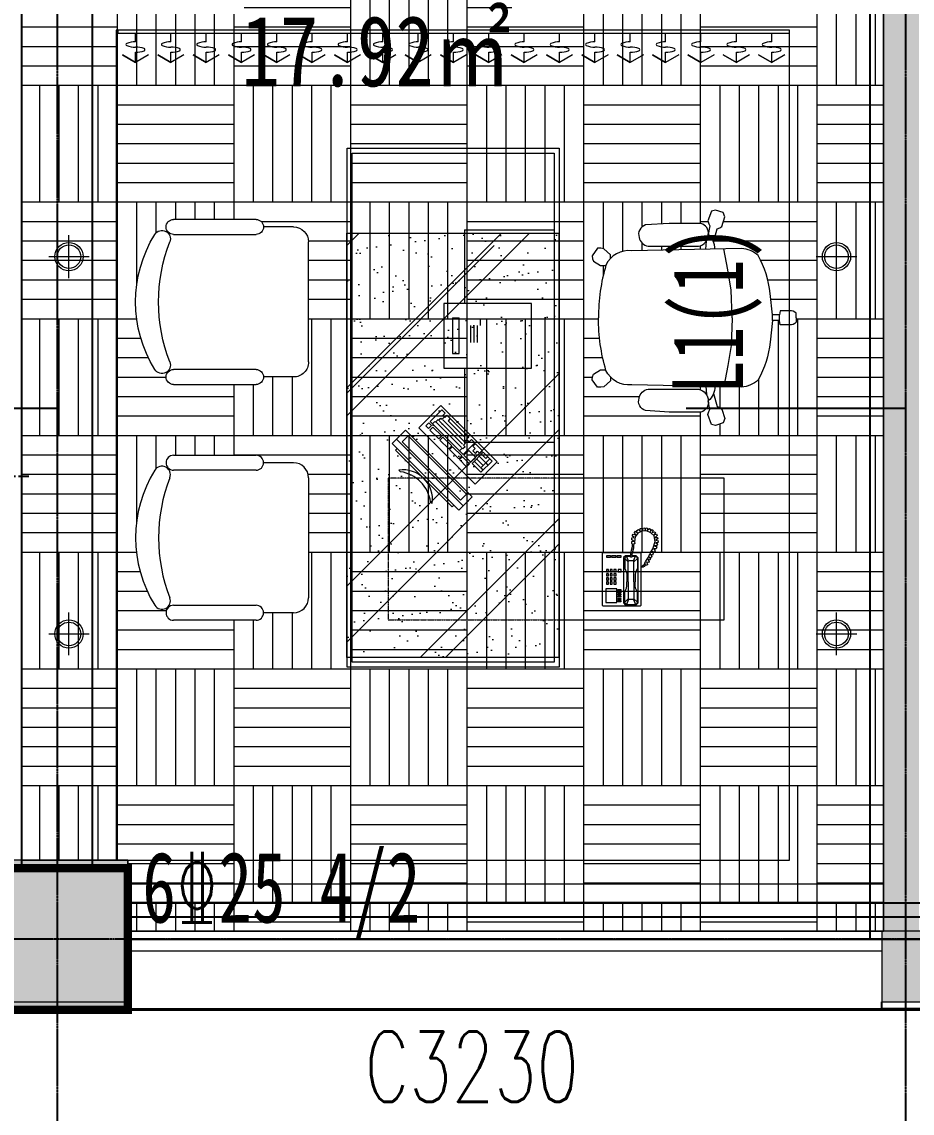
# Model space of a CAD drawing. Header units: millimetres. Extents: x 33621 to 401573, y -91663 to 133135.
# Drawn here: x 96147 to 99925, y 41673 to 46301 of the extents above; entities that cross this region are included whole.
import ezdxf
from ezdxf.enums import TextEntityAlignment as Align

# ---------------------------------------------------------------- set-up
doc = ezdxf.new("R2010")
doc.units = ezdxf.units.MM
doc.header["$LTSCALE"] = 10
for name, pattern in [('CENTER-1', [10, 6.25, -1.25, 1.25, -1.25]), ('CENTER2', [1.125, 0.75, -0.125, 0.125, -0.125]), ('DASH', [0.35, 0.25, -0.1]), ('DOTE', [2.42, 2, -0.2, 0.02, -0.2])]:
    doc.linetypes.add(name, pattern=pattern)
doc.layers.get('0').update_dxf_attribs({"color": 253})
doc.layers.add('0a', color=253, linetype='Continuous', plot=False)
for name, color, linetype in [('0a填充', 253, 'Continuous'), ('3', 253, 'Continuous'), ('BS-SHORT CABINET', 253, 'Continuous'), ('FF-FURN', 253, 'Continuous'), ('GRID', 253, 'CENTER2'), ('SURFACE', 253, 'Continuous'), ('WINDOW_TEXT', 253, 'Continuous'), ('柱', 253, 'Continuous'), ('梁', 253, 'Continuous'), ('梁原位标注', 253, 'Continuous'), ('梁集中标注', 253, 'Continuous'), ('次梁', 253, 'Continuous')]:
    doc.layers.add(name, color=color, linetype=linetype)
for name, color, linetype, lineweight in [('COLUMN', 253, 'Continuous', 0), ('DS-4BS-FINISH【墙完成线】', 253, 'Continuous', 0), ('FC-FLOOR【地材分格】', 253, 'Continuous', 0), ('FF-FURN【成品家私】', 253, 'Continuous', 0), ('FF-Text【平面文字】', 253, 'Continuous', 0), ('PUB_HATCH', 253, 'Continuous', 0), ('RC-FCU【空调设备】', 253, 'Continuous', 0), ('RC-FIN【天花轮廓线】', 253, 'Continuous', 0), ('RC-LIGHT【天花灯具】', 253, 'Continuous', 0), ('RC-Text【天花文字】', 253, 'Continuous', 0), ('WALL', 253, 'Continuous', 0), ('Wall【新建墙】', 253, 'Continuous', 0), ('WINDOW', 253, 'Continuous', 0), ('新建墙体', 253, 'Continuous', 0)]:
    doc.layers.add(name, color=color, linetype=linetype, lineweight=lineweight)
doc.styles.add('_TCH_WINDOW', font='SIMPLEX', dxfattribs={"bigfont": 'GBCBIG'})
doc.styles.add('hb', font='hbsmall.shx', dxfattribs={"width": 0.7})
doc.styles.add('文字', font='')
doc.styles.get('文字').set_extended_font_data('SimSun')

# ---------------------------------------------------------------- blocks, each defined once
blk = doc.blocks.new('A$C32ED2F6B')
at = {"color": 8, "linetype": 'ByBlock'}
for p, q in [((-306.4, 80.7), (-88.3, 341.6)), ((-80.6, 335.2), (-88.3, 341.6)), ((-275, 48), (-50.6, 316.6)), ((-248.2, 25.6), (-23.7, 294.1)), ((-177.7, 312.6), (-171.5, 320)), ((-23.7, 294.1), (-50.6, 316.6)), ((-299.8, 166.5), (-293.7, 173.8)), ((-298.7, 74.3), (-306.4, 80.7)), ((-248.2, 25.6), (-275, 48))]:
    blk.add_line(p, q, dxfattribs=at)
at = {"linetype": 'ByBlock'}
for p, q in [((-42.2, 342.2), (0, 306.9)), ((-256.6, 0), (0, 306.9)), ((-298.8, 35.3), (-256.6, 0))]:
    blk.add_line(p, q, dxfattribs=at)
blk.add_lwpolyline([(-317.9, 51.3), (-61.4, 358.2), (-42.2, 342.2), (-298.8, 35.3)], close=True, dxfattribs=at)
at = {"color": 8, "linetype": 'ByBlock'}
for centre, radius, start, end in [((-293.2, 291.3), 125, 266.9741, 13.2344), ((-328.1, 320.5), 150.6, 283.1882, 357.0203)]:
    blk.add_arc(centre, radius, start, end, dxfattribs=at)
blk = doc.blocks.new('A$C09CB23BE')
blk.add_wipeout([(188.4, 609.9), (566.7, 602), (576.6, 602.6), (587.1, 601.9), (594, 600.8), (604.1, 598.1), (611.8, 595.1), (619, 591.5), (626.9, 586.6), (634.3, 580.7), (640, 575.1), (640, 588.3), (662.2, 608.8), (672.5, 610.5), (684.4, 610.5), (703.2, 584.9), (701.5, 574.6), (698.1, 566.1), (674.2, 550.7), (666.5, 550.7), (655.9, 550.7), (666.3, 509.8), (674.8, 462.7), (678.2, 433.7), (680.3, 404.6), (681, 374), (680.8, 352.6), (679.9, 330.5), (676.5, 293), (673.7, 271.9), (668.7, 243.7), (664.1, 222.6), (658.6, 201), (655.9, 191.5), (674.2, 191.5), (698.1, 176.2), (701.5, 167.6), (703.2, 157.3), (684.4, 131.7), (672.5, 131.7), (662.2, 133.4), (640, 153.9), (640, 167.1), (632.1, 159.6), (619, 150.7), (609.4, 146.1), (594.5, 141.5), (576.6, 139.7), (566.7, 140.2), (542, 139.7), (310.6, 134.9), (309.2, 106.8), (316, 114.7), (321.7, 119.1), (326.2, 121.6), (332.9, 124.1), (336.2, 124.8), (510.3, 124.8), (518.4, 122.5), (526.7, 117.9), (530.7, 114.4), (536.2, 107.2), (539.8, 99.4), (541.1, 94.1), (542.8, 83.5), (542.2, 77.6), (539, 68), (535.2, 62.2), (530.2, 57.3), (523.8, 53.2), (518.9, 51.3), (509.7, 50.7), (498.2, 50), (487.8, 49.4), (477.9, 48.7), (436.9, 46.2), (327.7, 46.2), (317.7, 50.6), (310.2, 57.2), (307.8, 60.5), (304.3, 67.6), (302.5, 75.1), (302.6, 84.4), (297, 54.7), (298.7, 51.3), (300.4, 47.9), (302.1, 42.8), (303.8, 37.6), (291.9, 3.4), (278.2, 0), (250.9, 8.6), (245.8, 23.9), (256, 56.4), (262.9, 61.6), (271.4, 65), (284, 110.3), (282.4, 115.1), (281, 120.7), (280.3, 125.6), (279.9, 132.7), (279.9, 134.3), (188.4, 132.4), (177.3, 133.6), (166.9, 136), (157.2, 139.4), (141.8, 147.8), (130.5, 156.9), (109.4, 202.4), (98.3, 237), (90.4, 273.9), (85, 324.4), (81.5, 361.2), (56.9, 361.2), (54.9, 347.2), (22.2, 347.2), (19.8, 346.8), (17.9, 346.8), (13.1, 347.3), (7.1, 349.6), (3.3, 352.2), (1.4, 354.1), (0, 355.8), (0, 386.4), (3, 389.7), (9.8, 394), (13.9, 395.1), (17.9, 395.5), (22.2, 395.1), (38.6, 395.1), (54.9, 395.1), (56.9, 380.7), (81.5, 380.7), (87.9, 448.4), (91.1, 472.5), (97.6, 502.7), (106.5, 531.7), (117.7, 559.9), (130.5, 585.4), (141.7, 594.3), (157.2, 602.8), (167.1, 606.3), (181, 609.2)])
for p, q in [((56.9, 361.5), (56.9, 380.7)), ((81.5, 361.5), (81.5, 380.7))]:
    blk.add_line(p, q)
for points in [[(640, 575.1), (640, 588.3), (662.2, 608.8), (672.5, 610.5), (684.4, 610.5), (703.2, 584.9), (701.5, 574.6), (698.1, 566.1), (674.2, 550.7), (663.9, 550.7), (655.9, 550.7)], [(220.3, 371.1), (220.3, 368), (224.1, 275.5), (235.6, 206.2), (248.6, 133.9)], [(640, 167.1), (640, 153.9), (662.2, 133.4), (672.5, 131.7), (684.4, 131.7), (703.2, 157.3), (701.5, 167.6), (698.1, 176.2), (674.2, 191.5), (663.9, 191.5), (655.9, 191.5)], [(310.6, 135.1), (309.2, 106.8)], [(284, 110.3), (271.4, 65), (262.9, 61.6), (256, 56.4), (245.8, 23.9), (250.9, 8.6), (278.2, 0), (291.9, 3.4), (303.8, 37.6), (300.4, 47.9), (297, 54.7), (302.6, 84.4)]]:
    blk.add_lwpolyline(points)
for points in [[(0, 371.1), (0, 355.8, 0.290397), (22.2, 347.2), (54.9, 347.2), (56.9, 361.5), (81.5, 361.5), (88.6, 287.3, 0.096014), (130.5, 156.9, 0.17857), (188.4, 132.4), (566.7, 140.2, 0.322965), (655.4, 189.8, 0.072531), (681, 371.1, 0.072531)], [(279.9, 134.5, 0.23127), (302.6, 84.4, 0.383609), (327.7, 46.2), (436.9, 46.2), (518.9, 51.3, 0.422136), (541.1, 94.1, 0.322398), (510.3, 124.8), (336.2, 124.8, 0.362142), (302.6, 84.4, -0.691257)]]:
    blk.add_lwpolyline(points, format="xyb")
blk.add_wipeout([(279.9, 607.7), (280.2, 615.8), (281.7, 624.8), (284, 632), (271.4, 677.2), (262.9, 680.7), (256, 685.8), (245.8, 718.3), (250.9, 733.7), (278.2, 742.2), (291.9, 738.8), (303.8, 704.6), (302.1, 699.5), (300.4, 694.3), (298.7, 690.9), (297, 687.5), (302.6, 657.9), (302.4, 666.3), (303.2, 671.3), (304.1, 674.1), (307.8, 681.8), (310.3, 685.1), (312.4, 687.3), (316.3, 690.6), (320.1, 693), (326.1, 695.6), (327.7, 696.1), (436.9, 696.1), (518.9, 690.9), (525.5, 688.1), (532.1, 683.3), (539, 674.2), (540.6, 670.5), (542.5, 663), (542.7, 656.1), (542.1, 652.1), (539.9, 643.2), (537.3, 636.8), (533.3, 630.8), (528.5, 625.8), (521.6, 621.2), (515.7, 618.7), (510.3, 617.4), (336.2, 617.4), (328.1, 619.8), (323.3, 622.1), (316, 627.5), (312.1, 631.5), (309.2, 635.4), (309.8, 623.7), (310.1, 617.5), (310.5, 610.2), (310.6, 607.1)])
for points in [[(284, 632), (271.4, 677.2), (262.9, 680.7), (256, 685.8), (245.8, 718.3), (250.9, 733.7), (278.2, 742.2), (291.9, 738.8), (303.8, 704.6), (300.4, 694.3), (297, 687.5), (302.6, 657.9)], [(220.3, 371.1), (220.3, 374.3), (224.1, 466.7), (235.6, 536), (248.6, 608.3)], [(310.6, 607.1), (309.2, 635.4)]]:
    blk.add_lwpolyline(points)
for points in [[(279.9, 607.7, -0.23127), (302.6, 657.9, -0.383609), (327.7, 696.1), (436.9, 696.1), (518.9, 690.9, -0.422136), (541.1, 648.2, -0.322398), (510.3, 617.4), (336.2, 617.4, -0.362142), (302.6, 657.9, 0.691257)], [(0, 371.1), (0, 386.4, -0.290397), (22.2, 395.1), (54.9, 395.1), (56.9, 380.7), (81.5, 380.7), (88.6, 454.9, -0.096014), (130.5, 585.4, -0.17857), (188.4, 609.9), (566.7, 602, -0.322965), (655.4, 552.4, -0.072531), (681, 371.1, -0.072531)]]:
    blk.add_lwpolyline(points, format="xyb")
blk = doc.blocks.new('A$C40087EE6')
at = {"linetype": 'ByBlock'}
blk.add_wipeout([(576.8, 475), (576.8, 75), (570.1, 50.1), (562.1, 39.6), (543.7, 27.9), (526.8, 25), (426.8, 25), (425.4, 16.8), (420.9, 8.9), (415.1, 3.8), (404.6, 0.2), (126.8, 0), (113.8, 3.7), (109.1, 7.3), (104.5, 13.6), (102, 21.8), (101.8, 25), (104.1, 35.5), (106.4, 39.5), (104.5, 42.1), (98.3, 38.7), (84.7, 37), (74.1, 40.5), (69.8, 43.6), (64.3, 50), (41, 92.7), (31.2, 114.9), (15.1, 162.5), (1.5, 239.5), (0, 275), (3.1, 326.2), (11.4, 372.7), (26.3, 422.4), (47.3, 470), (64.3, 500), (77.7, 511.2), (84.9, 513.1), (96.7, 511.9), (103.8, 508.4), (106.8, 506.1), (108.6, 507.8), (105, 512.7), (102.3, 520), (101.8, 525), (104, 535.2), (108.2, 541.8), (113.3, 546), (117.8, 548.3), (123.5, 549.8), (401.8, 550), (412.9, 547.4), (420.7, 541.3), (425.6, 532.5), (426.8, 525), (526.8, 525), (538.7, 523.6), (549.2, 519.7), (557.5, 514.4), (562.1, 510.4), (572.2, 495.8), (576, 483.7)], dxfattribs=at)
for p, q in [((126.8, 550), (401.8, 550)), ((526.8, 525), (426.8, 525)), ((401.8, 500), (126.8, 500)), ((576.8, 475), (576.8, 75)), ((126.8, 50), (401.8, 50)), ((526.8, 25), (426.8, 25)), ((401.8, 0), (126.8, 0))]:
    blk.add_line(p, q)
for centre, radius, start, end in [((126.8, 525), 25, 90, 270), ((401.8, 525), 25, 270, 90), ((88.1, 485.2), 28.1, 338.7607, 148.1092), ((526.8, 475), 50, 360, 90), ((425.9, 275), 425.9, 148.1092, 211.8908), ((628.9, 275), 552.1, 158.7607, 201.2393), ((88.1, 64.8), 28.1, 211.8908, 21.2393), ((526.8, 75), 50, 270, 360), ((126.8, 25), 25, 90, 270), ((401.8, 25), 25, 270, 90)]:
    blk.add_arc(centre, radius, start, end)
blk = doc.blocks.new('A$C5A3B719C')
for p, q in [((-879, 2179), (-879, -21)), ((21, 2179), (-879, 2179)), ((21, -21), (21, 2179)), ((-857.9, 2157.9), (-857.9, 0)), ((0, 2157.9), (-857.9, 2157.9)), ((0, 0), (0, 2157.9)), ((-477.5, 1833.3), (-857.9, 1833.3)), ((-477.5, 1833.3), (-477.5, 1520.6)), ((-544.8, 1427.2), (-544.8, 1456)), ((-454.7, 1308.6), (-454.7, 1460.3)), ((-426.3, 1460.3), (-454.7, 1460.3)), ((-426.3, 1460.3), (-426.3, 1308.6)), ((-530.6, 1427.2), (-530.6, 1356)), ((-516.4, 1427.1), (-516.4, 1356)), ((-502.1, 1427.1), (-502.1, 1356)), ((-426.3, 1308.6), (-454.7, 1308.6)), ((-477.5, 1246), (-477.5, 933.3)), ((-616.1, 849.1), (-377.3, 1088)), ((-380.4, 1069.1), (-394.6, 1055)), ((-331.7, 1020.4), (-380.4, 1069.1)), ((-377.3, 1088), (-283, 993.7)), ((-402.4, 1047.1), (-495.1, 954.4)), ((-385.1, 1026.7), (-476.3, 935.5)), ((-407.1, 1023.5), (-473.1, 957.5)), ((-471.6, 880.5), (-331.7, 1020.4)), ((-371, 1021.9), (-468.4, 924.5)), ((-416.6, 1032.9), (-407.1, 1023.5)), ((-393, 1037.7), (-402.4, 1047.1)), ((-394.6, 1055), (-385.1, 1045.5)), ((-385.1, 1045.5), (-393, 1037.7)), ((-382, 1029.8), (-391.4, 1039.2)), ((-377.3, 1034.5), (-382, 1029.8)), ((-367.8, 1025.1), (-377.3, 1034.5)), ((-364.7, 1028.2), (-367.8, 1025.1)), ((-353.7, 1017.2), (-364.7, 1028.2)), ((-350.6, 1020.4), (-353.7, 1017.2)), ((-342.7, 1012.5), (-350.6, 1020.4)), ((-283, 993.7), (-521.9, 754.8)), ((-356.8, 1017.2), (-463.7, 910.4)), ((-380.4, 959.1), (-342.7, 996.8)), ((-330.1, 984.2), (-367.8, 946.5)), ((-342.7, 996.8), (-330.1, 984.2)), ((-336.4, 1003.1), (-325.4, 1014.1)), ((-323.8, 990.5), (-336.4, 1003.1)), ((-325.4, 1014.1), (-312.8, 1001.5)), ((-312.8, 1001.5), (-323.8, 990.5)), ((-477.5, 933.3), (-857.9, 933.3)), ((-553.3, 896.2), (-523.4, 926.1)), ((-523.4, 926.1), (-512.4, 915.1)), ((-506.1, 943.4), (-520.3, 929.2)), ((-520.3, 929.2), (-471.6, 880.5)), ((-496.7, 933.9), (-506.1, 943.4)), ((-485.7, 944.9), (-496.7, 933.9)), ((-495.1, 954.4), (-485.7, 944.9)), ((-485.7, 941.8), (-476.3, 932.4)), ((-473.1, 957.5), (-482.6, 966.9)), ((-476.3, 932.4), (-481, 927.7)), ((-481, 927.7), (-473.1, 919.8)), ((-422.8, 916.7), (-385.1, 954.4)), ((-372.6, 941.8), (-410.3, 904.1)), ((-385.1, 954.4), (-372.6, 941.8)), ((-367.8, 946.5), (-380.4, 959.1)), ((-594.1, 852.2), (-556.4, 889.9)), ((-550.1, 880.5), (-567.4, 863.2)), ((-556.4, 889.9), (-509.3, 842.8)), ((-542.3, 885.2), (-553.3, 896.2)), ((-532.9, 894.7), (-542.3, 885.2)), ((-523.4, 885.2), (-532.9, 894.7)), ((-525, 867.9), (-495.1, 897.8)), ((-512.4, 896.2), (-523.4, 885.2)), ((-512.4, 915.1), (-521.9, 905.7)), ((-521.9, 905.7), (-512.4, 896.2)), ((-495.1, 897.8), (-474.7, 877.4)), ((-473.1, 919.8), (-479.4, 913.5)), ((-479.4, 913.5), (-470, 904.1)), ((-470, 904.1), (-466.8, 907.2)), ((-466.8, 907.2), (-457.4, 897.8)), ((-465.3, 874.2), (-426, 913.5)), ((-413.4, 900.9), (-452.7, 861.7)), ((-426, 913.5), (-413.4, 900.9)), ((-410.3, 904.1), (-422.8, 916.7)), ((-521.9, 754.8), (-616.1, 849.1)), ((-547, 805.1), (-594.1, 852.2)), ((-584.7, 861.7), (-567.4, 844.4)), ((-567.4, 863.2), (-575.3, 871.1)), ((-567.4, 844.4), (-575.3, 836.5)), ((-567.4, 844.4), (-547, 823.9)), ((-539.1, 872.7), (-565.9, 845.9)), ((-529.7, 860.1), (-554.9, 834.9)), ((-509.3, 842.8), (-547, 805.1)), ((-518.7, 852.2), (-545.4, 825.5)), ((-504.6, 847.5), (-525, 867.9)), ((-474.7, 877.4), (-504.6, 847.5)), ((-498.3, 841.2), (-468.4, 871.1)), ((-485.7, 828.6), (-498.3, 841.2)), ((-455.8, 858.5), (-485.7, 828.6)), ((-468.4, 871.1), (-455.8, 858.5)), ((-452.7, 861.7), (-465.3, 874.2)), ((-547, 823.9), (-554.9, 816.1)), ((-1578.7, 179), (-1578.7, 779.3)), ((-1578.7, 779.3), (-879, 779.3)), ((-1272.7, 562.2), (-1277.8, 557.7)), ((-1277.8, 557.7), (-1273.9, 549)), ((-1265.9, 553.8), (-1272.7, 562.2)), ((-1267.8, 548.7), (-1249.2, 556.7)), ((-1261.7, 566), (-1266.9, 563.5)), ((-1266.9, 563.5), (-1265.9, 553.8)), ((-1254.3, 559.6), (-1261.7, 566)), ((-1254, 568.3), (-1254.3, 559.6)), ((-1247.9, 569.9), (-1254, 568.3)), ((-1249.2, 556.7), (-1229.9, 555.1)), ((-1244.4, 559.6), (-1247.9, 569.9)), ((-1242.1, 568.9), (-1244.4, 559.6)), ((-1236.7, 568.3), (-1242.1, 568.9)), ((-1232.8, 559.6), (-1236.7, 568.3)), ((-1228.6, 568.3), (-1232.8, 559.6)), ((-1221.9, 566.3), (-1228.6, 568.3)), ((-1222.9, 555.7), (-1221.9, 566.3)), ((-1215.1, 562.2), (-1222.9, 555.7)), ((-1209, 558.3), (-1215.1, 562.2)), ((-1210.3, 549.6), (-1209, 558.3)), ((-1289.7, 517.2), (-1299.6, 514.3)), ((-1299.6, 514.3), (-1298, 506.2)), ((-1296.7, 528.4), (-1298, 522)), ((-1298, 522), (-1289.7, 517.2)), ((-1286.8, 528.1), (-1296.7, 528.4)), ((-1291.9, 543.2), (-1294.5, 536.8)), ((-1294.5, 536.8), (-1286.8, 528.1)), ((-1282.6, 540.3), (-1291.9, 543.2)), ((-1282.9, 552.8), (-1287.1, 549)), ((-1287.1, 549), (-1282.6, 540.3)), ((-1286.5, 510.7), (-1282, 534.8)), ((-1275.9, 480.5), (-1286.5, 510.7)), ((-1273.9, 549), (-1282.9, 552.8)), ((-1282, 534.8), (-1267.8, 548.7)), ((-1229.9, 555.1), (-1212.9, 546.1)), ((-1212.9, 546.1), (-1200.7, 530.7)), ((-1202.9, 555.1), (-1210.3, 549.6)), ((-1198.1, 549.3), (-1202.9, 555.1)), ((-1202.6, 540.3), (-1198.1, 549.3)), ((-1193, 542.2), (-1202.6, 540.3)), ((-1200.7, 530.7), (-1199.1, 510.4)), ((-1199.1, 510.4), (-1200.4, 503)), ((-1197.8, 527.8), (-1188.8, 534.8)), ((-1187.5, 526.8), (-1197.8, 527.8)), ((-1195.9, 512.7), (-1186.9, 518.1)), ((-1186.6, 511.1), (-1195.9, 512.7)), ((-1188.8, 534.8), (-1193, 542.2)), ((-1186.9, 518.1), (-1187.5, 526.8)), ((-1187.2, 503.3), (-1186.6, 511.1)), ((-1298, 506.2), (-1289.4, 506.2)), ((-1289.4, 506.2), (-1296.1, 499.8)), ((-1296.1, 499.8), (-1293.9, 492.4)), ((-1293.9, 492.4), (-1283.6, 492.7)), ((-1283.6, 492.7), (-1292.9, 489.2)), ((-1292.9, 489.2), (-1290, 479.6)), ((-1290, 479.6), (-1280.4, 480.5)), ((-1280.4, 480.5), (-1286.1, 471.2)), ((-1286.1, 471.2), (-1282.6, 466)), ((-1282.6, 466), (-1273.6, 468.6)), ((-1273.6, 468.6), (-1278.4, 459.9)), ((-1265.6, 461.9), (-1275.9, 480.5)), ((-1226.6, 460.5), (-1223.4, 463.7)), ((-1223.4, 463.7), (-1189.2, 463.7)), ((-1200.4, 503), (-1194.6, 498.8)), ((-1194.6, 498.8), (-1194.9, 490.5)), ((-1194.9, 490.5), (-1193.9, 482.8)), ((-1193.9, 482.8), (-1190.1, 467.7)), ((-1190.7, 499.8), (-1187.2, 503.3)), ((-1189.8, 497.9), (-1190.7, 499.8)), ((-1190.1, 489.5), (-1189.8, 497.9)), ((-1186.2, 474.4), (-1190.1, 489.5)), ((-1190.1, 467.7), (-1187.8, 457.4)), ((-1182.4, 458.3), (-1186.2, 474.4)), ((-1183.7, 463.7), (-1064.7, 463.7)), ((-1064.7, 463.7), (-1061.5, 460.5)), ((-1278.4, 459.9), (-1274.9, 453.2)), ((-1274.9, 453.2), (-1266.2, 456.1)), ((-1266.2, 456.1), (-1272, 448.7)), ((-1272, 448.7), (-1268.8, 441.6)), ((-1268.8, 441.6), (-1260.1, 445.5)), ((-1260.1, 445.5), (-1266.9, 438.1)), ((-1266.9, 438.1), (-1264.3, 432.9)), ((-1266.5, 459.3), (-1265.6, 461.9)), ((-1264.3, 458.7), (-1266.5, 459.3)), ((-1257.6, 445.5), (-1264.3, 458.7)), ((-1264.3, 432.9), (-1255, 435.8)), ((-1255, 435.8), (-1260.1, 426.5)), ((-1260.1, 426.5), (-1257.6, 421.7)), ((-1247.3, 428.1), (-1257.6, 445.5)), ((-1257.6, 421.7), (-1249.2, 424.3)), ((-1249.2, 424.3), (-1254.3, 415.9)), ((-1241.5, 418.5), (-1247.3, 428.1)), ((-1245.3, 415.3), (-1241.5, 418.5)), ((-1226.6, 241.4), (-1226.6, 460.5)), ((-1213.9, 441.5), (-1206, 451)), ((-1213.9, 251), (-1213.9, 441.5)), ((-1209.1, 446.2), (-1210.7, 439.9)), ((-1210.7, 439.9), (-1196.4, 425.6)), ((-1210.7, 439.9), (-1210.7, 397)), ((-1202.8, 449.4), (-1209.1, 446.2)), ((-1206, 451), (-1187.4, 451)), ((-1194.9, 428.8), (-1202.8, 449.4)), ((-1187.3, 449.4), (-1202.8, 449.4)), ((-1196.4, 425.6), (-1194.9, 428.8)), ((-1196.4, 339.9), (-1196.4, 425.6)), ((-1194.9, 428.8), (-1172.6, 428.8)), ((-1187.8, 457.4), (-1186.9, 444.6)), ((-1186.9, 444.6), (-1182.2, 444.6)), ((-1182.2, 444.6), (-1182.4, 458.3)), ((-1182.3, 451), (-1159.9, 451)), ((-1164.7, 449.4), (-1182.2, 449.4)), ((-1172.6, 428.8), (-1164.7, 449.4)), ((-1171, 425.6), (-1172.6, 428.8)), ((-1156.8, 439.9), (-1171, 425.6)), ((-1171, 339.9), (-1171, 425.6)), ((-1164.7, 449.4), (-1158.3, 446.2)), ((-1159.9, 451), (-1152, 443.1)), ((-1158.3, 446.2), (-1156.8, 439.9)), ((-1156.8, 439.9), (-1156.8, 397)), ((-1152, 443.1), (-1152, 251)), ((-1140.9, 452.6), (-1140.9, 443.1)), ((-1125, 452.6), (-1140.9, 452.6)), ((-1140.9, 443.1), (-1125, 443.1)), ((-1125, 443.1), (-1125, 452.6)), ((-1102.8, 452.6), (-1118.7, 452.6)), ((-1118.7, 452.6), (-1118.7, 443.1)), ((-1118.7, 443.1), (-1102.8, 443.1)), ((-1102.8, 443.1), (-1102.8, 452.6)), ((-1096.4, 452.6), (-1096.4, 443.1)), ((-1080.6, 452.6), (-1096.4, 452.6)), ((-1096.4, 443.1), (-1080.6, 443.1)), ((-1080.6, 443.1), (-1080.6, 452.6)), ((-1061.5, 460.5), (-1061.5, 241.4)), ((-1254.3, 415.9), (-1253.1, 412.4)), ((-1253.1, 412.4), (-1249.5, 411.4)), ((-1249.5, 411.4), (-1243.7, 411.1)), ((-1242.1, 415.3), (-1245.3, 415.3)), ((-1243.7, 411.1), (-1239.2, 405)), ((-1240.2, 413.3), (-1242.1, 415.3)), ((-1236, 410.4), (-1240.2, 413.3)), ((-1239.2, 405), (-1235.4, 402.7)), ((-1232.5, 407.9), (-1236, 410.4)), ((-1235.4, 402.7), (-1226.6, 401.8)), ((-1226.6, 406.5), (-1232.5, 407.9)), ((-1210.7, 397), (-1207.6, 389.1)), ((-1207.6, 389.1), (-1202.8, 381.1)), ((-1202.8, 381.1), (-1201.2, 370)), ((-1164.7, 381.1), (-1166.3, 370)), ((-1159.9, 389.1), (-1164.7, 381.1)), ((-1156.8, 397), (-1159.9, 389.1)), ((-1142.5, 382.7), (-1142.5, 392.3)), ((-1142.5, 392.3), (-1129.8, 392.3)), ((-1129.8, 382.7), (-1142.5, 382.7)), ((-1129.8, 392.3), (-1129.8, 382.7)), ((-1120.2, 382.7), (-1120.2, 392.3)), ((-1120.2, 392.3), (-1110.7, 392.3)), ((-1110.7, 382.7), (-1120.2, 382.7)), ((-1120.2, 374.8), (-1110.7, 374.8)), ((-1120.2, 365.3), (-1120.2, 374.8)), ((-1110.7, 392.3), (-1110.7, 382.7)), ((-1110.7, 374.8), (-1110.7, 365.3)), ((-1104.4, 382.7), (-1104.4, 392.3)), ((-1104.4, 392.3), (-1094.8, 392.3)), ((-1094.8, 382.7), (-1104.4, 382.7)), ((-1104.4, 374.8), (-1094.8, 374.8)), ((-1104.4, 365.3), (-1104.4, 374.8)), ((-1094.8, 392.3), (-1094.8, 382.7)), ((-1094.8, 374.8), (-1094.8, 365.3)), ((-1088.5, 382.7), (-1088.5, 392.3)), ((-1088.5, 392.3), (-1079, 392.3)), ((-1079, 382.7), (-1088.5, 382.7)), ((-1088.5, 374.8), (-1079, 374.8)), ((-1088.5, 365.3), (-1088.5, 374.8)), ((-1079, 392.3), (-1079, 382.7)), ((-1079, 374.8), (-1079, 365.3)), ((-1202.8, 312.9), (-1201.2, 324)), ((-1201.2, 370), (-1201.2, 339.9)), ((-1201.2, 324), (-1201.2, 339.9)), ((-1196.4, 339.9), (-1196.4, 268.4)), ((-1171, 339.9), (-1171, 268.4)), ((-1166.3, 370), (-1166.3, 339.9)), ((-1166.3, 324), (-1166.3, 339.9)), ((-1164.7, 312.9), (-1166.3, 324)), ((-1110.7, 365.3), (-1120.2, 365.3)), ((-1120.2, 347.8), (-1120.2, 357.3)), ((-1120.2, 357.3), (-1110.7, 357.3)), ((-1110.7, 347.8), (-1120.2, 347.8)), ((-1120.2, 339.9), (-1110.7, 339.9)), ((-1120.2, 330.3), (-1120.2, 339.9)), ((-1110.7, 330.3), (-1120.2, 330.3)), ((-1110.7, 357.3), (-1110.7, 347.8)), ((-1110.7, 339.9), (-1110.7, 330.3)), ((-1094.8, 365.3), (-1104.4, 365.3)), ((-1104.4, 347.8), (-1104.4, 357.3)), ((-1104.4, 357.3), (-1094.8, 357.3)), ((-1094.8, 347.8), (-1104.4, 347.8)), ((-1104.4, 330.3), (-1104.4, 339.9)), ((-1104.4, 339.9), (-1094.8, 339.9)), ((-1094.8, 330.3), (-1104.4, 330.3)), ((-1094.8, 357.3), (-1094.8, 347.8)), ((-1094.8, 339.9), (-1094.8, 330.3)), ((-1079, 365.3), (-1088.5, 365.3)), ((-1088.5, 347.8), (-1088.5, 357.3)), ((-1088.5, 357.3), (-1079, 357.3)), ((-1079, 347.8), (-1088.5, 347.8)), ((-1088.5, 330.3), (-1088.5, 339.9)), ((-1088.5, 339.9), (-1079, 339.9)), ((-1079, 330.3), (-1088.5, 330.3)), ((-1079, 357.3), (-1079, 347.8)), ((-1079, 339.9), (-1079, 330.3)), ((-1210.7, 297), (-1207.6, 304.9)), ((-1210.7, 254.1), (-1210.7, 297)), ((-1207.6, 304.9), (-1202.8, 312.9)), ((-1159.9, 304.9), (-1164.7, 312.9)), ((-1156.8, 297), (-1159.9, 304.9)), ((-1156.8, 254.1), (-1156.8, 297)), ((-1128.2, 308.1), (-1140.9, 308.1)), ((-1140.9, 308.1), (-1140.9, 303.4)), ((-1140.9, 303.4), (-1128.2, 303.4)), ((-1128.2, 298.6), (-1140.9, 298.6)), ((-1140.9, 298.6), (-1140.9, 293.8)), ((-1140.9, 293.8), (-1128.2, 293.8)), ((-1128.2, 289.1), (-1140.9, 289.1)), ((-1140.9, 289.1), (-1140.9, 284.3)), ((-1140.9, 284.3), (-1128.2, 284.3)), ((-1128.2, 279.5), (-1140.9, 279.5)), ((-1140.9, 279.5), (-1140.9, 274.8)), ((-1128.2, 303.4), (-1128.2, 308.1)), ((-1128.2, 293.8), (-1128.2, 298.6)), ((-1128.2, 284.3), (-1128.2, 289.1)), ((-1128.2, 274.8), (-1128.2, 279.5)), ((-1123.4, 311.3), (-1077.4, 311.3)), ((-1123.4, 252.6), (-1123.4, 311.3)), ((-1077.4, 311.3), (-1077.4, 252.6)), ((-1223.4, 238.3), (-1226.6, 241.4)), ((-1064.7, 238.3), (-1223.4, 238.3)), ((-1206, 243), (-1213.9, 251)), ((-1210.7, 254.1), (-1196.4, 268.4)), ((-1209.1, 247.8), (-1210.7, 254.1)), ((-1202.8, 244.6), (-1209.1, 247.8)), ((-1158.3, 243), (-1206, 243)), ((-1194.9, 265.3), (-1202.8, 244.6)), ((-1164.7, 244.6), (-1202.8, 244.6)), ((-1196.4, 268.4), (-1194.9, 265.3)), ((-1194.9, 265.3), (-1172.6, 265.3)), ((-1171, 268.4), (-1172.6, 265.3)), ((-1172.6, 265.3), (-1164.7, 244.6)), ((-1156.8, 254.1), (-1171, 268.4)), ((-1164.7, 244.6), (-1158.3, 247.8)), ((-1158.3, 247.8), (-1156.8, 254.1)), ((-1152, 251), (-1158.3, 243)), ((-1140.9, 274.8), (-1128.2, 274.8)), ((-1128.2, 270), (-1140.9, 270)), ((-1140.9, 270), (-1140.9, 265.3)), ((-1140.9, 265.3), (-1128.2, 265.3)), ((-1140.9, 260.5), (-1140.9, 255.7)), ((-1128.2, 260.5), (-1140.9, 260.5)), ((-1140.9, 255.7), (-1128.2, 255.7)), ((-1128.2, 265.3), (-1128.2, 270)), ((-1128.2, 255.7), (-1128.2, 260.5)), ((-1077.4, 252.6), (-1123.4, 252.6)), ((-1061.5, 241.4), (-1064.7, 238.3)), ((-879, 179), (-1578.7, 179)), ((-857.9, 0), (0, 0)), ((-879, -21), (21, -21))]:
    blk.add_line(p, q)
blk.add_lwpolyline([(-761.3, 1520.6), (-389.9, 1520.6), (-389.9, 1246), (-761.3, 1246)], close=True)
at = {"linetype": 'DASH', "ltscale": 0.5}
blk.add_lwpolyline([(-879, 779.3), (-152.8, 779.3), (-152.8, 179), (-879, 179)], dxfattribs=at)
for name, p, xscale, yscale, zscale in [('A$C09CB23BE', (-1884, 1003.5), 1.230769230769229, 1.230769230769229, 1.230769230769229), ('A$C40087EE6', (919, 177.2), -1.272727272727271, 1.272727272727271, 1.272727272727271)]:
    blk.add_blockref(name, p, dxfattribs=dict(xscale=xscale, yscale=yscale, zscale=zscale))
at = {"xscale": 1.272727272727272, "yscale": 1.272727272727272, "zscale": 1.272727272727272, "rotation": 180}
blk.add_blockref('A$C40087EE6', (919, 1877.2), dxfattribs=at)
at = {"extrusion": (0, 0, -1), "zscale": -1, "rotation": 84.89566619536446}
blk.add_blockref('A$C32ED2F6B', (532.5, 956.4), dxfattribs=at)
blk = doc.blocks.new('A$C130B3116')
at = {"color": 250, "linetype": 'DASH', "ltscale": 25, "extrusion": (-7.20775e-09, 7.82971e-09, 1), "elevation": 0}
blk.add_lwpolyline([(0, 0), (50, 0), (50, 1024), (0, 1024)], close=True, dxfattribs=at)
blk.add_lwpolyline([(50, 50), (80, 50), (80, 100), (100, 150), (100, 874), (80, 924), (80, 974), (50, 974)], dxfattribs=at)
blk = doc.blocks.new('A$C0B0805D4')
at = {"color": 8, "linetype": 'CENTER-1'}
blk.add_line((-222.2, 0), (222.2, 0), dxfattribs=at)
at = {"color": 250, "linetype": 'DASH', "ltscale": 25, "elevation": 0}
for points in [[(-266.6, 453.7), (-199, 523)], [(-266.6, 453.7), (-175.5, 421)]]:
    blk.add_lwpolyline(points, dxfattribs=at)
at = {"color": 51, "extrusion": (-7.20775e-09, 7.82971e-09, 1)}
blk.add_lwpolyline([(-40, -489), (0, -489), (0, 489), (-40, 489)], close=True, dxfattribs=at)
blk.add_lwpolyline([(0, -439), (30, -439), (30, -389), (40, -339), (40, 339), (30, 389), (30, 439), (0, 439)], dxfattribs=at)
at = {"color": 51}
blk.add_circle((0, 0), 40, dxfattribs=at)
at = {"color": 250, "linetype": 'DASH', "ltscale": 25}
blk.add_arc((-70.7, -537.5, 0), 1006, 85.9721, 104.8473, dxfattribs=at)
at = {"color": 250, "linetype": 'DASH', "ltscale": 25, "rotation": 18.70824879531441}
blk.add_blockref('A$C130B3116', (-47.4, -505, 0), dxfattribs=at)
blk = doc.blocks.new('ZL_12255346')
at = {"layer": 'BS-SHORT CABINET', "color": 8}
blk.add_line((76.8, -48), (76.8, -998), dxfattribs=at)
at = {"layer": 'FF-FURN'}
blk.add_blockref('A$C0B0805D4', (76.8, -523, 0), dxfattribs=at)
at = {"layer": 'FF-Text【平面文字】', "extrusion": (1.347e-13, -6.61e-14, -1), "style": 'hb', "text_generation_flag": 4, "width": 0.8}
blk.add_text('TV', height=125, rotation=180.0001, dxfattribs=at).set_placement((12.3, -456.5, 0), align=Align.CENTER)
blk = doc.blocks.new('A$C434F664F')
at = {"layer": '0a填充'}
h = blk.add_hatch(color=256, dxfattribs=at)
h.paths.add_polyline_path([(936, 0), (942, 0), (942, 6), (936, 6)])
h.paths.add_polyline_path([(864, 0), (870, 0), (870, 6), (864, 6)])
h.paths.add_polyline_path([(792, 0), (798, 0), (798, 6), (792, 6)])
h.paths.add_polyline_path([(720, 0), (726, 0), (726, 6), (720, 6)])
h.paths.add_polyline_path([(648, 0), (654, 0), (654, 6), (648, 6)])
h.paths.add_polyline_path([(576, 0), (582, 0), (582, 6), (576, 6)])
h.paths.add_polyline_path([(504, 0), (510, 0), (510, 6), (504, 6)])
h.paths.add_polyline_path([(432, 0), (438, 0), (438, 6), (432, 6)])
h.paths.add_polyline_path([(360, 0), (366, 0), (366, 6), (360, 6)])
h.paths.add_polyline_path([(288, 0), (294, 0), (294, 6), (288, 6)])
h.paths.add_polyline_path([(216, 0), (222, 0), (222, 6), (216, 6)])
h.paths.add_polyline_path([(144, 0), (150, 0), (150, 6), (144, 6)])
h.paths.add_polyline_path([(72, 0), (78, 0), (78, 6), (72, 6)])
h.paths.add_polyline_path([(0, 0), (6, 0), (6, 6), (0, 6)])
blk = doc.blocks.new('海龙0425175846')
at = {"layer": 'GRID', "ltscale": 0.01}
for p, q in [((124.442, 257.02), (124.442, 41.97)), ((160.442, 257.02), (160.442, 50.038)), ((497.558, 78.02), (-487.558, 78.02))]:
    blk.add_line(p, q, dxfattribs=at)
at = {"layer": '柱', "const_width": 0.35}
blk.add_lwpolyline([(127.442, 75.02), (127.442, 81.02), (121.442, 81.02), (121.442, 75.02)], close=True, dxfattribs=at)
at = {"layer": '梁', "ltscale": 0.01}
for p, q in [((122.942, 81.02), (122.942, 150.02)), ((125.942, 81.02), (125.942, 150.02)), ((127.442, 78.02), (193.442, 78.02))]:
    blk.add_line(p, q, dxfattribs=at)
at = {"layer": '梁'}
blk.add_line((127.442, 75.02), (193.442, 75.02), dxfattribs=at)
at = {"layer": '梁集中标注'}
for p, q in [((124.442, 100.52), (116.625, 100.52)), ((160.442, 100.52), (151.13, 100.52))]:
    blk.add_line(p, q, dxfattribs=at)
at = {"layer": '次梁'}
blk.add_line((158.942, 78.02), (158.942, 150.02), dxfattribs=at)
at = {"layer": '0a填充'}
blk.add_blockref('A$C434F664F', (-454.558, 75.02), dxfattribs=at)
at = {"layer": '梁原位标注', "width": 0.7}
blk.add_text('6%%13225 4/2', height=3, dxfattribs=at).set_placement((128.055, 78.72))
at = {"layer": '梁集中标注', "width": 0.7}
blk.add_text('L1(1)', height=3, rotation=90, dxfattribs=at).set_placement((153.555, 101.132))
blk = doc.blocks.new('$WINLIB2D$00000004')
for p, q in [((-0.5, 0.5), (0.5, 0.5)), ((-0.5, 0.5), (-0.5, -0.5)), ((0.5, -0.5), (0.5, 0.5)), ((-0.5, 0.2406), (0.5, 0.2406)), ((-0.5, -0.5), (0.5, -0.5))]:
    blk.add_line(p, q)
blk = doc.blocks.new('圆形筒灯')
at = {"color": 251, "linetype": 'DOTE', "ltscale": 43.504693}
blk.add_line((0, 90.6), (0, -90.6), dxfattribs=at)
at = {"color": 251, "linetype": 'DOTE', "ltscale": 41.297046}
blk.add_line((86, 0), (-86, 0), dxfattribs=at)
blk.add_ellipse((0, 0), major_axis=(-42.4, 42.4), ratio=1, start_param=2.355868237233172, end_param=8.639053544412757)
at = {"color": 251}
blk.add_ellipse((0, 0), major_axis=(35.4, 35.4), ratio=1, start_param=5.49871431692557, end_param=11.78189962410516, dxfattribs=at)
blk = doc.blocks.new('*U190')
for p, q in [((0, -12), (0, 0)), ((0, 0), (2850, 0)), ((2850, 0), (2850, -12)), ((2850, -12), (0, -12)), ((75, -49.3), (75, -12)), ((225, -49.3), (225, -12)), ((375, -49.3), (375, -12)), ((525, -49.3), (525, -12)), ((675, -49.3), (675, -12)), ((825, -49.3), (825, -12)), ((975, -49.3), (975, -12)), ((1125, -49.3), (1125, -12)), ((1275, -49.3), (1275, -12)), ((1425, -49.3), (1425, -12)), ((1575, -49.3), (1575, -12)), ((1725, -49.3), (1725, -12)), ((1875, -49.3), (1875, -12)), ((2025, -49.3), (2025, -12)), ((2175, -49.3), (2175, -12)), ((2325, -49.3), (2325, -12)), ((2475, -49.3), (2475, -12)), ((2625, -49.3), (2625, -12)), ((2775, -49.3), (2775, -12)), ((2775, -49.3), (2775, -12)), ((19.6, -104.5), (75, -136.2)), ((75, -136.2), (75, -93.2)), ((130.4, -104.5), (75, -136.2)), ((75, -136.2), (130.4, -104.5)), ((169.6, -104.5), (225, -136.2)), ((225, -136.2), (225, -93.2)), ((280.4, -104.5), (225, -136.2)), ((225, -136.2), (280.4, -104.5)), ((319.6, -104.5), (375, -136.2)), ((375, -136.2), (375, -93.2)), ((430.4, -104.5), (375, -136.2)), ((375, -136.2), (430.4, -104.5)), ((469.6, -104.5), (525, -136.2)), ((525, -136.2), (525, -93.2)), ((580.4, -104.5), (525, -136.2)), ((525, -136.2), (580.4, -104.5)), ((619.6, -104.5), (675, -136.2)), ((675, -136.2), (675, -93.2)), ((730.4, -104.5), (675, -136.2)), ((675, -136.2), (730.4, -104.5)), ((769.6, -104.5), (825, -136.2)), ((825, -136.2), (825, -93.2)), ((880.4, -104.5), (825, -136.2)), ((825, -136.2), (880.4, -104.5)), ((919.6, -104.5), (975, -136.2)), ((975, -136.2), (975, -93.2)), ((1030.4, -104.5), (975, -136.2)), ((975, -136.2), (1030.4, -104.5)), ((1069.6, -104.5), (1125, -136.2)), ((1125, -136.2), (1125, -93.2)), ((1180.4, -104.5), (1125, -136.2)), ((1125, -136.2), (1180.4, -104.5)), ((1219.6, -104.5), (1275, -136.2)), ((1275, -136.2), (1275, -93.2)), ((1330.4, -104.5), (1275, -136.2)), ((1275, -136.2), (1330.4, -104.5)), ((1369.6, -104.5), (1425, -136.2)), ((1425, -136.2), (1425, -93.2)), ((1480.4, -104.5), (1425, -136.2)), ((1425, -136.2), (1480.4, -104.5)), ((1519.6, -104.5), (1575, -136.2)), ((1575, -136.2), (1575, -93.2)), ((1630.4, -104.5), (1575, -136.2)), ((1575, -136.2), (1630.4, -104.5)), ((1669.6, -104.5), (1725, -136.2)), ((1725, -136.2), (1725, -93.2)), ((1780.4, -104.5), (1725, -136.2)), ((1725, -136.2), (1780.4, -104.5)), ((1819.6, -104.5), (1875, -136.2)), ((1875, -136.2), (1875, -93.2)), ((1930.4, -104.5), (1875, -136.2)), ((1875, -136.2), (1930.4, -104.5)), ((1969.6, -104.5), (2025, -136.2)), ((2025, -136.2), (2025, -93.2)), ((2080.4, -104.5), (2025, -136.2)), ((2025, -136.2), (2080.4, -104.5)), ((2119.6, -104.5), (2175, -136.2)), ((2175, -136.2), (2175, -93.2)), ((2230.4, -104.5), (2175, -136.2)), ((2175, -136.2), (2230.4, -104.5)), ((2269.6, -104.5), (2325, -136.2)), ((2325, -136.2), (2325, -93.2)), ((2380.4, -104.5), (2325, -136.2)), ((2325, -136.2), (2380.4, -104.5)), ((2419.6, -104.5), (2475, -136.2)), ((2475, -136.2), (2475, -93.2)), ((2530.4, -104.5), (2475, -136.2)), ((2475, -136.2), (2530.4, -104.5)), ((2569.6, -104.5), (2625, -136.2)), ((2625, -136.2), (2625, -93.2)), ((2680.4, -104.5), (2625, -136.2)), ((2625, -136.2), (2680.4, -104.5)), ((2719.6, -104.5), (2775, -136.2)), ((2719.6, -104.5), (2775, -136.2)), ((2775, -136.2), (2775, -93.2)), ((2775, -136.2), (2775, -93.2)), ((2830.4, -104.5), (2775, -136.2)), ((2775, -136.2), (2830.4, -104.5)), ((2830.4, -104.5), (2775, -136.2)), ((2775, -136.2), (2830.4, -104.5))]:
    blk.add_line(p, q)
at = {"extrusion": (0, 0, -1)}
for centre, major_axis, start_param, end_param in [((40, -82.2), (3.69, -3.69), 1.137309, 3.57508), ((72.5, -170.8), (-70.4, -70.4), 2.004284, 2.381239), ((72.5, 6.4), (70.4, -70.4), 0.760354, 1.137309), ((77.5, -148.9), (-70.4, -70.4), 2.33115, 2.708105), ((77.5, 28.3), (70.4, -70.4), 0.433488, 0.810442), ((110, -60.3), (3.69, -3.69), 4.278901, 6.716673), ((190, -82.2), (3.69, -3.69), 1.137309, 3.57508), ((222.5, -170.8), (-70.4, -70.4), 2.004284, 2.381239), ((222.5, 6.4), (70.4, -70.4), 0.760354, 1.137309), ((227.5, -148.9), (-70.4, -70.4), 2.33115, 2.708105), ((227.5, 28.3), (70.4, -70.4), 0.433488, 0.810442), ((260, -60.3), (3.69, -3.69), 4.278901, 6.716673), ((340, -82.2), (3.69, -3.69), 1.137309, 3.57508), ((372.5, -170.8), (-70.4, -70.4), 2.004284, 2.381239), ((372.5, 6.4), (70.4, -70.4), 0.760354, 1.137309), ((377.5, -148.9), (-70.4, -70.4), 2.33115, 2.708105), ((377.5, 28.3), (70.4, -70.4), 0.433488, 0.810442), ((410, -60.3), (3.69, -3.69), 4.278901, 6.716673), ((490, -82.2), (3.69, -3.69), 1.137309, 3.57508), ((522.5, -170.8), (-70.4, -70.4), 2.004284, 2.381239), ((522.5, 6.4), (70.4, -70.4), 0.760354, 1.137309), ((527.5, -148.9), (-70.4, -70.4), 2.33115, 2.708105), ((527.5, 28.3), (70.4, -70.4), 0.433488, 0.810442), ((560, -60.3), (3.69, -3.69), 4.278901, 6.716673), ((640, -82.2), (3.69, -3.69), 1.137309, 3.57508), ((672.5, -170.8), (-70.4, -70.4), 2.004284, 2.381239), ((672.5, 6.4), (70.4, -70.4), 0.760354, 1.137309), ((677.5, -148.9), (-70.4, -70.4), 2.33115, 2.708105), ((677.5, 28.3), (70.4, -70.4), 0.433488, 0.810442), ((710, -60.3), (3.69, -3.69), 4.278901, 6.716673), ((790, -82.2), (3.69, -3.69), 1.137309, 3.57508), ((822.5, -170.8), (-70.4, -70.4), 2.004284, 2.381239), ((822.5, 6.4), (70.4, -70.4), 0.760354, 1.137309), ((827.5, -148.9), (-70.4, -70.4), 2.33115, 2.708105), ((827.5, 28.3), (70.4, -70.4), 0.433488, 0.810442), ((860, -60.3), (3.69, -3.69), 4.278901, 6.716673), ((940, -82.2), (3.69, -3.69), 1.137309, 3.57508), ((972.5, -170.8), (-70.4, -70.4), 2.004284, 2.381239), ((972.5, 6.4), (70.4, -70.4), 0.760354, 1.137309), ((977.5, -148.9), (-70.4, -70.4), 2.33115, 2.708105), ((977.5, 28.3), (70.4, -70.4), 0.433488, 0.810442), ((1010, -60.3), (3.69, -3.69), 4.278901, 6.716673), ((1090, -82.2), (3.69, -3.69), 1.137309, 3.57508), ((1122.5, -170.8), (-70.4, -70.4), 2.004284, 2.381239), ((1122.5, 6.4), (70.4, -70.4), 0.760354, 1.137309), ((1127.5, -148.9), (-70.4, -70.4), 2.33115, 2.708105), ((1127.5, 28.3), (70.4, -70.4), 0.433488, 0.810442), ((1160, -60.3), (3.69, -3.69), 4.278901, 6.716673), ((1240, -82.2), (3.69, -3.69), 1.137309, 3.57508), ((1272.5, -170.8), (-70.4, -70.4), 2.004284, 2.381239), ((1272.5, 6.4), (70.4, -70.4), 0.760354, 1.137309), ((1277.5, -148.9), (-70.4, -70.4), 2.33115, 2.708105), ((1277.5, 28.3), (70.4, -70.4), 0.433488, 0.810442), ((1310, -60.3), (3.69, -3.69), 4.278901, 6.716673), ((1390, -82.2), (3.69, -3.69), 1.137309, 3.57508), ((1422.5, -170.8), (-70.4, -70.4), 2.004284, 2.381239), ((1422.5, 6.4), (70.4, -70.4), 0.760354, 1.137309), ((1427.5, -148.9), (-70.4, -70.4), 2.33115, 2.708105), ((1427.5, 28.3), (70.4, -70.4), 0.433488, 0.810442), ((1460, -60.3), (3.69, -3.69), 4.278901, 6.716673), ((1540, -82.2), (3.69, -3.69), 1.137309, 3.57508), ((1572.5, -170.8), (-70.4, -70.4), 2.004284, 2.381239), ((1572.5, 6.4), (70.4, -70.4), 0.760354, 1.137309), ((1577.5, -148.9), (-70.4, -70.4), 2.33115, 2.708105), ((1577.5, 28.3), (70.4, -70.4), 0.433488, 0.810442), ((1610, -60.3), (3.69, -3.69), 4.278901, 6.716673), ((1690, -82.2), (3.69, -3.69), 1.137309, 3.57508), ((1722.5, -170.8), (-70.4, -70.4), 2.004284, 2.381239), ((1722.5, 6.4), (70.4, -70.4), 0.760354, 1.137309), ((1727.5, -148.9), (-70.4, -70.4), 2.33115, 2.708105), ((1727.5, 28.3), (70.4, -70.4), 0.433488, 0.810442), ((1760, -60.3), (3.69, -3.69), 4.278901, 6.716673), ((1840, -82.2), (3.69, -3.69), 1.137309, 3.57508), ((1872.5, -170.8), (-70.4, -70.4), 2.004284, 2.381239), ((1872.5, 6.4), (70.4, -70.4), 0.760354, 1.137309), ((1877.5, -148.9), (-70.4, -70.4), 2.33115, 2.708105), ((1877.5, 28.3), (70.4, -70.4), 0.433488, 0.810442), ((1910, -60.3), (3.69, -3.69), 4.278901, 6.716673), ((1990, -82.2), (3.69, -3.69), 1.137309, 3.57508), ((2022.5, -170.8), (-70.4, -70.4), 2.004284, 2.381239), ((2022.5, 6.4), (70.4, -70.4), 0.760354, 1.137309), ((2027.5, -148.9), (-70.4, -70.4), 2.33115, 2.708105), ((2027.5, 28.3), (70.4, -70.4), 0.433488, 0.810442), ((2060, -60.3), (3.69, -3.69), 4.278901, 6.716673), ((2140, -82.2), (3.69, -3.69), 1.137309, 3.57508), ((2172.5, -170.8), (-70.4, -70.4), 2.004284, 2.381239), ((2172.5, 6.4), (70.4, -70.4), 0.760354, 1.137309), ((2177.5, -148.9), (-70.4, -70.4), 2.33115, 2.708105), ((2177.5, 28.3), (70.4, -70.4), 0.433488, 0.810442), ((2210, -60.3), (3.69, -3.69), 4.278901, 6.716673), ((2290, -82.2), (3.69, -3.69), 1.137309, 3.57508), ((2322.5, -170.8), (-70.4, -70.4), 2.004284, 2.381239), ((2322.5, 6.4), (70.4, -70.4), 0.760354, 1.137309), ((2327.5, -148.9), (-70.4, -70.4), 2.33115, 2.708105), ((2327.5, 28.3), (70.4, -70.4), 0.433488, 0.810442), ((2360, -60.3), (3.69, -3.69), 4.278901, 6.716673), ((2440, -82.2), (3.69, -3.69), 1.137309, 3.57508), ((2472.5, -170.8), (-70.4, -70.4), 2.004284, 2.381239), ((2472.5, 6.4), (70.4, -70.4), 0.760354, 1.137309), ((2477.5, -148.9), (-70.4, -70.4), 2.33115, 2.708105), ((2477.5, 28.3), (70.4, -70.4), 0.433488, 0.810442), ((2510, -60.3), (3.69, -3.69), 4.278901, 6.716673), ((2590, -82.2), (3.69, -3.69), 1.137309, 3.57508), ((2622.5, -170.8), (-70.4, -70.4), 2.004284, 2.381239), ((2622.5, 6.4), (70.4, -70.4), 0.760354, 1.137309), ((2627.5, -148.9), (-70.4, -70.4), 2.33115, 2.708105), ((2627.5, 28.3), (70.4, -70.4), 0.433488, 0.810442), ((2660, -60.3), (3.69, -3.69), 4.278901, 6.716673), ((2740, -82.2), (3.69, -3.69), 1.137309, 3.57508), ((2740, -82.2), (3.69, -3.69), 1.137309, 3.57508), ((2772.5, -170.8), (-70.4, -70.4), 2.004284, 2.381239), ((2772.5, -170.8), (-70.4, -70.4), 2.004284, 2.381239), ((2772.5, 6.4), (70.4, -70.4), 0.760354, 1.137309), ((2772.5, 6.4), (70.4, -70.4), 0.760354, 1.137309), ((2777.5, -148.9), (-70.4, -70.4), 2.33115, 2.708105), ((2777.5, -148.9), (-70.4, -70.4), 2.33115, 2.708105), ((2777.5, 28.3), (70.4, -70.4), 0.433488, 0.810442), ((2777.5, 28.3), (70.4, -70.4), 0.433488, 0.810442), ((2810, -60.3), (3.69, -3.69), 4.278901, 6.716673), ((2810, -60.3), (3.69, -3.69), 4.278901, 6.716673)]:
    blk.add_ellipse(centre, major_axis=major_axis, ratio=1, start_param=start_param, end_param=end_param, dxfattribs=at)
blk = doc.blocks.new('ZL_0610175999')
at = {"layer": 'RC-LIGHT【天花灯具】'}
h = blk.add_hatch(dxfattribs=at)
h.set_pattern_fill('AR-RROOF', color=250, scale=30, angle=45, double=1)
h.set_pattern_definition([(45, (-54895.5, -45169.6), (646.5784, 1724.209), [11430, -1524, 3810, -762]), (45, (-54448.3, -44183.6), (-1255.44, 177.809), [2286, -251.46, 4572, -571.5]), (45, (-55084.1, -44442.2), (2440.8336, 3162.8462), [6096, -1066.8, 3048, -762])])
h.paths.add_polyline_path([(-450, 0), (450, 0), (450, -1800), (-450, -1800)])
h = blk.add_hatch(dxfattribs=at)
h.set_pattern_fill('AR-SAND', color=250, scale=3, double=1)
h.set_pattern_definition([(37.5, (-54895.49, -45169.63), (-4.8001, 146.82397), [0, -115.824, 0, -129.54, 0, -123.825]), (7.5, (-54895.49, -45169.63), (134.857, 215.04753), [0, -62.484, 0, -104.394, 0, -40.005]), (327.5, (-54989.22, -45169.63), (237.2977, 0.43116), [0, -38.1, 0, -137.16, 0, -179.07]), (317.5, (-54989.22, -45169.63), (229.06694, 66.8788), [0, -19.05, 0, -89.916, 0, -102.87])])
h.paths.add_polyline_path([(-450, 0), (450, 0), (450, -1800), (-450, -1800)])
blk.add_lwpolyline([(-450, 0), (450, 0), (450, -1800), (-450, -1800)], close=True, dxfattribs=at)

msp = doc.modelspace()

# ---------------------------------------------------------------- hatches: boundary and pattern name
at = {"layer": 'FC-FLOOR【地材分格】'}
h = msp.add_hatch(dxfattribs=at)
h.set_pattern_fill('方形木地板', color=256, scale=1.6239, double=1, pattern_type=2)
h.set_pattern_definition([(90, (58439.64, -2e-09), (-494.9647, 494.9647), [494.965, -494.965]), (90, (58522.13, -2e-09), (-494.9647, 494.9647), [494.965, -494.965]), (90, (58604.63, -2e-09), (-494.9647, 494.9647), [494.965, -494.965]), (90, (58687.1, -2e-09), (-494.9647, 494.9647), [494.965, -494.965]), (90, (58769.6, -2e-09), (-494.9647, 494.9647), [494.965, -494.965]), (90, (58852.1, -2e-09), (-494.9647, 494.9647), [494.965, -494.965]), (90, (58934.6, -2e-09), (-494.9647, 494.9647), [494.965, -494.965]), (0, (58439.64, 494.96), (494.9647, -494.9647), [494.965, -494.965]), (0, (58439.64, 577.46), (494.9647, -494.9647), [494.965, -494.965]), (0, (58439.64, 659.95), (494.9647, -494.9647), [494.965, -494.965]), (0, (58439.64, 742.45), (494.9647, -494.9647), [494.965, -494.965]), (0, (58439.64, 824.94), (494.9647, -494.9647), [494.965, -494.965]), (0, (58439.64, 907.44), (494.9647, -494.9647), [494.965, -494.965]), (0, (58439.64, 989.93), (494.9647, -494.9647), [494.965, -494.965])])
h.paths.add_polyline_path([(99803.9, 47465.3), (96146.5, 47465.3), (96146.5, 42745.3), (96596.5, 42745.3), (96596.5, 42445.3), (99803.9, 42445.3)])
at = {"layer": 'PUB_HATCH'}
for points in [[(95996.5, 42145.3), (96596.5, 42145.3), (96596.5, 42745.3), (95996.5, 42745.3)], [(99996.5, 42445.3), (99796.5, 42445.3), (99796.5, 42145.3), (99996.5, 42145.3)]]:
    msp.add_hatch(color=256, dxfattribs=at).paths.add_polyline_path(points)
at = {"layer": '新建墙体'}
h = msp.add_hatch(dxfattribs=at)
h.set_pattern_fill('石膏板', color=256, scale=20, pattern_type=2)
h.set_pattern_definition([(45, (99820.91, 42459.61), (-50, 50), [16, -54.7107]), (135, (99932.225, 42459.61), (-50, -50), [16, -54.7107])])
h.paths.add_polyline_path([(99953.9, 49795.3), (99803.9, 49795.3), (99803.9, 42445.3), (99953.9, 42445.3)])

# ---------------------------------------------------------------- linework, layer by layer
at = {"layer": '3'}
for points in [[(96596.5, 42565.3), (103196.5, 42565.3)], [(96596.5, 42505.3), (103196.5, 42505.3)]]:
    msp.add_lwpolyline(points, dxfattribs=at)
at = {"layer": 'COLUMN'}
for p, q in [((96596.5, 42745.3), (95996.5, 42745.3)), ((96596.5, 42445.3), (96596.5, 42745.3)), ((95996.5, 42145.3), (96596.5, 42145.3))]:
    msp.add_line(p, q, dxfattribs=at)
at = {"layer": 'RC-FIN【天花轮廓线】'}
for p, q in [((96546.5, 46265.3), (96546.5, 42745.3)), ((99403.9, 46265.3), (96546.5, 46265.3)), ((96596.5, 42745.3), (99403.9, 42745.3)), ((96596.5, 42645.3), (99803.9, 42645.3))]:
    msp.add_line(p, q, dxfattribs=at)
at = {"layer": 'SURFACE'}
for p, q in [((96596.5, 42115.3), (96596.5, 42145.3)), ((99796.5, 42115.3), (99796.5, 42145.3)), ((96296.5, 42115.3), (95996.5, 42115.3)), ((96596.5, 42115.3), (96296.5, 42115.3)), ((99996.5, 42115.3), (99796.5, 42115.3))]:
    msp.add_line(p, q, dxfattribs=at)
at = {"layer": 'WALL', "color": 6}
for p, q in [((99996.5, 42445.3), (99796.5, 42445.3)), ((99796.5, 42445.3), (99796.5, 42145.3)), ((99796.5, 42145.3), (99996.5, 42145.3))]:
    msp.add_line(p, q, dxfattribs=at)
at = {"layer": 'Wall【新建墙】'}
msp.add_line((99803.9, 49795.3), (99803.9, 42445.3), dxfattribs=at)

# ---------------------------------------------------------------- block references
at = {"layer": 'FF-FURN【成品家私】'}
msp.add_blockref('ZL_12255346', (95877.7, 44898, 0), dxfattribs=at)
at = {"layer": 'RC-FCU【空调设备】', "ltscale": 10, "xscale": -1}
msp.add_blockref('*U190', (99403.9, 46265.3), dxfattribs=at)
at = {"layer": 'RC-LIGHT【天花灯具】', "rotation": 180}
for p in [(96346.5, 45305.3), (99603.9, 45305.3), (96346.5, 43705.3), (99603.9, 43705.3)]:
    msp.add_blockref('圆形筒灯', p, dxfattribs=at)
at = {"layer": 'WINDOW'}
ref = msp.add_blockref('$WINLIB2D$00000004', (98196.5, 42280.3), dxfattribs=dict(at, xscale=3200, yscale=-330, zscale=3200, rotation=180))
ref.add_attrib('A', 'C3230', (97602, 41721.5), dxfattribs={"layer": 'WINDOW_TEXT', "height": 297.5, "style": '_TCH_WINDOW', "width": 0.705882})

# ---------------------------------------------------------------- texts
at = {"layer": 'RC-Text【天花文字】', "style": '文字', "width": 0.8}
msp.add_text('17.92㎡', height=300, dxfattribs=at).set_placement((97078.6, 46027.6))

# ---------------------------------------------------------------- next in the draw order: block references
at = {"layer": 'FF-FURN【成品家私】', "lineweight": -3, "ltscale": 10, "xscale": -1}
msp.add_blockref('A$C5A3B719C', (97548.2, 43585.9), dxfattribs=at)

# ---------------------------------------------------------------- next in the draw order: linework, layer by layer
at = {"layer": 'DS-4BS-FINISH【墙完成线】'}
msp.add_lwpolyline([(99803.9, 47465.3), (96146.5, 47465.3), (96146.5, 42745.3), (96596.5, 42745.3), (96596.5, 42445.3), (99803.9, 42445.3)], close=True, dxfattribs=at)
at = {"layer": 'RC-FIN【天花轮廓线】'}
msp.add_line((99403.9, 42745.3), (99403.9, 46265.3), dxfattribs=at)

# ---------------------------------------------------------------- next in the draw order: block references
at = {"layer": '0a', "xscale": 100, "yscale": 100, "zscale": 100}
msp.add_blockref('海龙0425175846', (83852.3, 34609.4), dxfattribs=at)
at = {"layer": 'RC-LIGHT【天花灯具】'}
msp.add_blockref('ZL_0610175999', (97975.2, 45405.3), dxfattribs=at)

doc.saveas('drawing.dxf')
